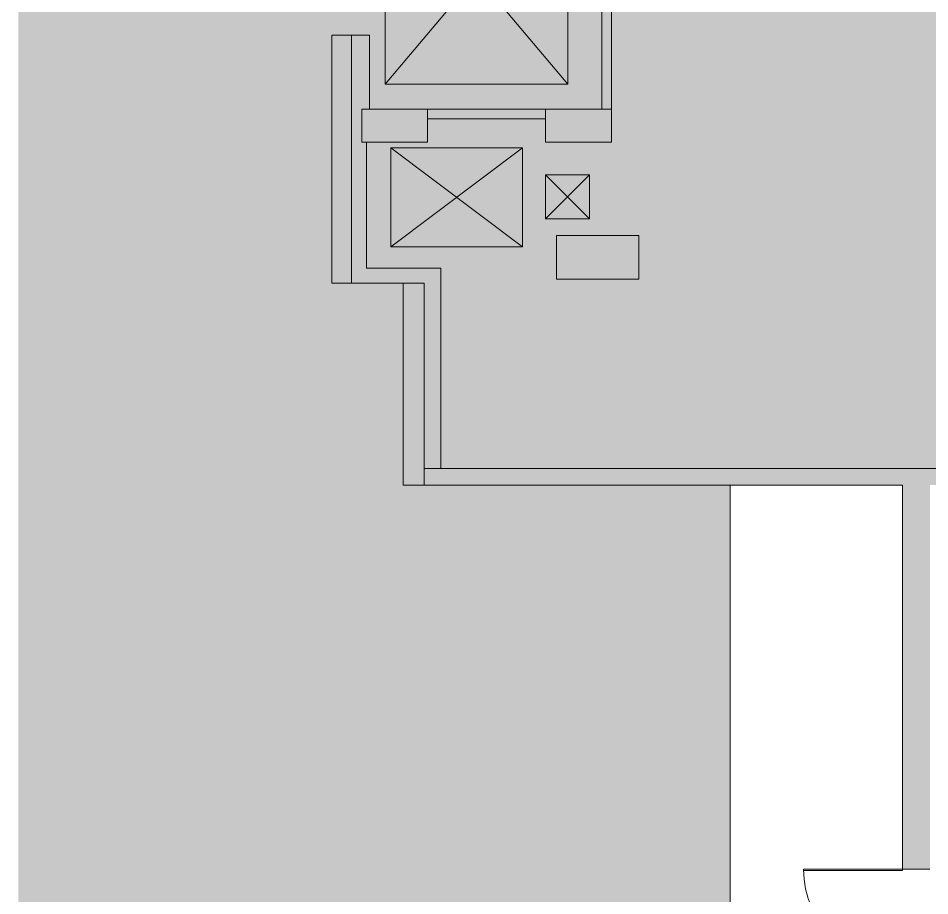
# Model space of a CAD drawing. Header units: inches. Extents: x 41 to 1584, y -595 to 378.
# Drawn here: x 187.1 to 519.4, y -244.9 to 74.9 of the extents above; entities that cross this region are included whole.
import ezdxf

# ---------------------------------------------------------------- set-up
doc = ezdxf.new("R2010")
doc.units = ezdxf.units.IN
doc.header["$MEASUREMENT"] = 0
for name, color, linetype, lineweight in [('A-DETL', 90, 'Continuous', 9), ('A-DETL-GENF', 92, 'Continuous', 9), ('A-DOOR', 31, 'Continuous', 13), ('A-EXIST-WALL-INT', 250, 'Continuous', 9), ('A-FLOR-ELTR', 250, 'Continuous', 9), ('A-WALL', 113, 'Continuous', 13), ('A-WALL-PATT', 111, 'Continuous', 13), ('COREDETAILS', 250, 'Continuous', 9), ('new block- skin dc_dwg', 8, 'Continuous', 9), ('S-EXIST-COLS', 250, 'Continuous', 9)]:
    doc.layers.add(name, color=color, linetype=linetype, lineweight=lineweight)

# ---------------------------------------------------------------- blocks, each defined once
blk = doc.blocks.new('new block- skin dc_dwg-1925045-New Construction - Partition Plan')
at = {"layer": 'A-EXIST-WALL-INT'}
h = blk.add_hatch(color=256, dxfattribs=at)
h.paths.add_polyline_path([(1539.4, 1328.2), (1539.4, 1418.58), (1532.22, 1418.58), (1532.22, 1328.2)], flags=0)
h.paths.add_polyline_path([(1565.9, 1379.58), (1567.11, 1379.58), (1567.11, 1388.08), (1610.11, 1388.08), (1610.11, 1379.58), (1634.11, 1379.58), (1634.11, 1574.82), (1681.26, 1574.82), (1719.4, 1625.44), (1716.58, 1627.56), (1679.52, 1578.32), (1634.11, 1578.32), (1634.11, 1709.32), (1652.34, 1709.32), (1652.34, 1722.8), (1646.87, 1722.8), (1646.87, 1712.82), (1544.87, 1712.82), (1544.87, 1722.8), (1532.22, 1722.8), (1532.22, 1670.58), (1545.97, 1670.58), (1545.97, 1699.58), (1630.61, 1699.58), (1630.61, 1598.98), (1545.97, 1598.98), (1545.97, 1628.58), (1532.22, 1628.58), (1532.22, 1568.58), (1545.97, 1568.58), (1545.97, 1595.7), (1630.61, 1595.7), (1630.61, 1499.58), (1610.11, 1499.58), (1610.11, 1495.07), (1567.11, 1495.07), (1567.11, 1499.58), (1545.97, 1499.58), (1545.97, 1526.58), (1532.22, 1526.58), (1532.22, 1460.58), (1545.97, 1460.58), (1545.97, 1487.58), (1567.11, 1487.58), (1567.11, 1491.79), (1610.11, 1491.79), (1610.11, 1487.58), (1630.61, 1487.58), (1630.61, 1391.58), (1543.11, 1391.58), (1543.11, 1379.58), (1558.22, 1379.58)], flags=0)
blk.add_hatch(color=256, dxfattribs=at).paths.add_polyline_path([(1565.9, 1254.58), (1565.9, 1328.2), (1558.22, 1328.2), (1558.22, 1254.58)], flags=0)
for p, q in [((1630.61, 1391.58), (1630.61, 1487.58)), ((1539.4, 1328.2), (1539.4, 1418.58)), ((1567.11, 1388.08), (1610.11, 1388.08)), ((1565.9, 1254.58), (1740.18, 1254.58))]:
    blk.add_line(p, q, dxfattribs=at)
at = {"layer": 'A-EXIST-WALL-INT', "flags": 128}
for points in [[(1634.11, 1379.58), (1634.11, 1574.82), (1681.26, 1574.82), (1719.4, 1625.44), (1716.58, 1627.56), (1679.52, 1578.32), (1634.11, 1578.32), (1634.11, 1699.58)], [(1633.47, 1391.58), (1545.97, 1391.58), (1545.97, 1418.58), (1532.22, 1418.58), (1532.22, 1328.2), (1565.9, 1328.2), (1565.9, 1260.58)], [(1544.87, 1379.58), (1544.87, 1333.66), (1571.9, 1333.66), (1571.9, 1260.58)], [(1558.22, 1328.2), (1558.22, 1254.58), (1565.9, 1254.58)]]:
    blk.add_lwpolyline(points, dxfattribs=at)
at = {"layer": 'A-FLOR-ELTR'}
blk.add_line((1551.68, 1400.65), (1618.18, 1400.65), dxfattribs=at)
at = {"layer": 'A-FLOR-ELTR', "flags": 128}
blk.add_lwpolyline([(1551.68, 1479.65), (1618.18, 1400.65), (1618.18, 1479.65), (1551.68, 1479.65), (1551.68, 1400.65), (1618.18, 1479.65)], dxfattribs=at)
at = {"layer": 'COREDETAILS'}
for p, q in [((1553.68, 1377.45), (1601.68, 1341.45)), ((1610.11, 1367.58), (1626.11, 1351.58))]:
    blk.add_line(p, q, dxfattribs=at)
at = {"layer": 'COREDETAILS', "flags": 128}
for points in [[(1553.68, 1341.45), (1553.68, 1377.45), (1601.68, 1377.45), (1601.68, 1341.45), (1553.68, 1341.45), (1601.68, 1377.45)], [(1626.11, 1367.58), (1610.11, 1367.58), (1610.11, 1351.58), (1626.11, 1367.58), (1626.11, 1351.58), (1610.11, 1351.58)]]:
    blk.add_lwpolyline(points, dxfattribs=at)
at = {"layer": 'S-EXIST-COLS', "flags": 128}
for points in [[(1543.11, 1379.58), (1543.11, 1391.58), (1567.11, 1391.58), (1567.11, 1379.58)], [(1610.11, 1379.58), (1610.11, 1391.58), (1634.11, 1391.58), (1634.11, 1379.58)], [(1644.05, 1345.58), (1644.05, 1329.58), (1614.05, 1329.58), (1614.05, 1345.58)]]:
    blk.add_lwpolyline(points, close=True, dxfattribs=at)
blk = doc.blocks.new('Double-Glass - No Frame - 72_ x 96_-1925541-New Construction - Partition Plan')
at = {"layer": 'A-DOOR', "color": 7, "lineweight": 20}
for p, q in [((-36, 41), (-35.5, 41)), ((-36, 5), (-36, 41)), ((-35.5, 5), (-35.5, 41)), ((35.5, 5), (35.5, 41)), ((36, 5), (36, 41)), ((-36, 5), (-35.5, 5)), ((36, 5), (35.5, 5))]:
    blk.add_line(p, q, dxfattribs=at)
at = {"layer": 'A-DOOR', "lineweight": 9}
for centre, start, end in [((-36, 5), 0, 90), ((36, 5), 90, 180)]:
    blk.add_arc(centre, 36, start, end, dxfattribs=at)

msp = doc.modelspace()

# ---------------------------------------------------------------- hatches: boundary and pattern name
at = {"layer": 'A-DETL-GENF'}
h = msp.add_hatch(color=9, dxfattribs=at)
h.paths.add_polyline_path([(542.63, -380.32), (546.8, -366.56), (546.8, -307.17), (446.55, -307.17), (446.55, -95.21), (327.43, -95.21), (327.43, -21.59), (335.12, -21.59), (335.12, -89.21), (542.72, -89.21), (542.72, 373.01), (421.56, 373.01), (421.56, 359.53), (403.33, 359.53), (403.33, 228.53), (448.73, 228.53), (485.79, 277.77), (488.61, 275.65), (450.48, 225.03), (403.33, 225.03), (403.33, 29.79), (379.33, 29.79), (379.33, 38.29), (336.33, 38.29), (336.33, 29.79), (312.33, 29.79), (312.33, 41.79), (399.83, 41.79), (399.83, 137.79), (379.33, 137.79), (379.33, 142), (336.33, 142), (336.33, 137.79), (315.18, 137.79), (315.18, 110.79), (301.43, 110.79), (301.43, 176.79), (315.18, 176.79), (315.18, 149.79), (336.33, 149.79), (336.33, 145.29), (379.33, 145.29), (379.33, 149.79), (399.83, 149.79), (399.83, 245.91), (315.18, 245.91), (315.18, 218.79), (301.43, 218.79), (301.43, 278.79), (315.18, 278.79), (315.18, 249.19), (399.83, 249.19), (399.83, 349.79), (315.18, 349.79), (315.18, 320.79), (301.43, 320.79), (301.43, 373.01), (187.1, 373.01), (187.1, -319.17), (374.39, -319.17), (374.39, -343.99), (395.71, -347.02), (416.97, -350.49), (438.15, -354.39), (459.25, -358.72), (480.26, -363.48), (501.16, -368.67), (521.95, -374.28), (534.46, -377.93)], flags=0)
h.paths.add_polyline_path([(301.43, -21.59), (301.43, 68.79), (308.62, 68.79), (308.62, -21.59)], flags=0)
h.paths.add_polyline_path([(416.09, 363.03), (416.09, 373.01), (314.09, 373.01), (314.09, 363.03), (403.33, 363.03)], flags=0)
at = {"layer": 'A-WALL-PATT'}
for points in [[(543.39, -95.21), (546.72, -95.21), (546.72, -89.21), (335.12, -89.21), (335.12, -95.21), (542.72, -95.21)], [(509.39, -235.17), (519.39, -235.17), (519.39, -95.21), (509.39, -95.21), (509.39, -158.59)]]:
    msp.add_hatch(color=8, dxfattribs=at).paths.add_polyline_path(points, flags=0)

# ---------------------------------------------------------------- linework, layer by layer
at = {"layer": 'A-DETL', "lineweight": 13}
msp.add_line((446.55, -307.17), (446.55, -95.21), dxfattribs=at)
at = {"layer": 'A-WALL', "color": 7, "lineweight": 20}
for p, q in [((542.72, -89.21), (335.12, -89.21)), ((335.12, -89.21), (335.12, -95.21)), ((335.12, -95.21), (509.39, -95.21)), ((509.39, -95.21), (509.39, -235.17)), ((509.39, -235.17), (519.39, -235.17))]:
    msp.add_line(p, q, dxfattribs=at)

# ---------------------------------------------------------------- block references
at = {"layer": 'A-DOOR', "rotation": 89.99999999999991}
msp.add_blockref('Double-Glass - No Frame - 72_ x 96_-1925541-New Construction - Partition Plan', (514.39, -271.17), dxfattribs=at)
at = {"layer": 'new block- skin dc_dwg', "color": 250}
msp.add_blockref('new block- skin dc_dwg-1925045-New Construction - Partition Plan', (-1230.78, -1349.79), dxfattribs=at)

doc.saveas('drawing.dxf')
